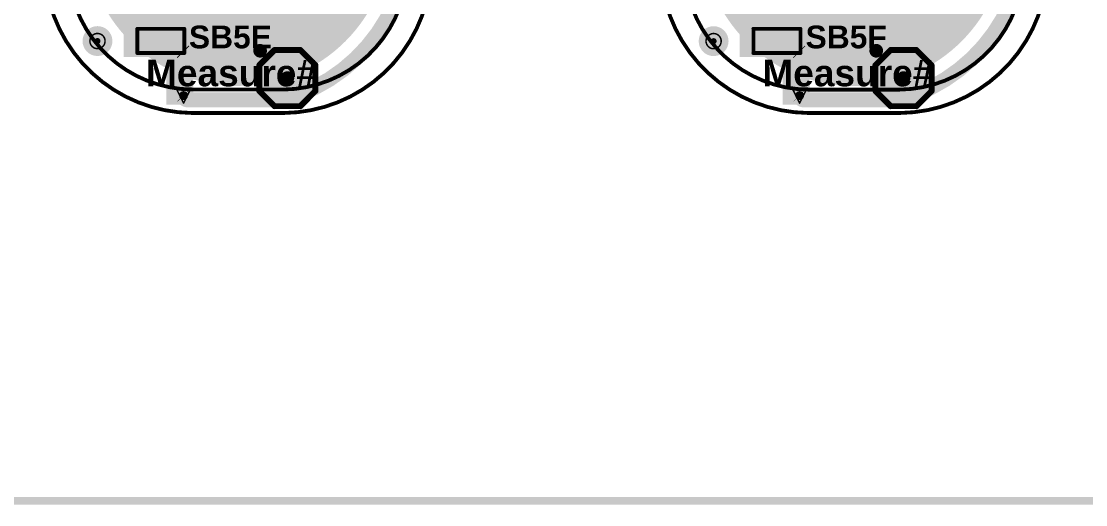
# Model space of a CAD drawing. Header units: inches. Extents: x -4.2 to 12.6, y -6.1 to 3.
# Drawn here: x 1.825 to 3.23, y -5.999 to -5.362 of the extents above; entities that cross this region are included whole.
import ezdxf

# ---------------------------------------------------------------- set-up
doc = ezdxf.new("R2010")
doc.units = ezdxf.units.IN
doc.header["$MEASUREMENT"] = 0
for name, color, linetype in [('Board Outline', 216, 'Continuous'), ('Bottom Layer', 5, 'Continuous'), ('Bottom Overlay', 54, 'Continuous'), ('Bottom Paste', 16, 'Continuous'), ('Dimension', 6, 'Continuous'), ('Drill Drawing', 1, 'Continuous'), ('Flex_Ribbon Bottom Coverlay', 6, 'Continuous'), ('Flex_Ribbon Top Overlay', 2, 'Continuous'), ('Pad Holes', 156, 'Continuous'), ('Top Layer', 1, 'Continuous'), ('Top Paste', 8, 'Continuous'), ('Top Solder', 216, 'Continuous'), ('Via Holes', 16, 'Continuous')]:
    doc.layers.add(name, color=color, linetype=linetype)
doc.styles.add('Arial_Bold', font='', dxfattribs={"height": 0.2})
doc.styles.get('Arial_Bold').set_extended_font_data('Arial', bold=True)

# ---------------------------------------------------------------- blocks, each defined once
blk = doc.blocks.new('S______B______0402_72')
at = {"layer": 'Top Layer'}
for points in [[(-0.0275, -0.0125), (-0.0275, 0.0125), (-0.0095, 0.0125), (-0.0095, -0.0125)], [(0.0095, -0.0125), (0.0095, 0.0125), (0.0275, 0.0125), (0.0275, -0.0125)]]:
    blk.add_hatch(color=1, dxfattribs=at).paths.add_polyline_path(points)
at = {"layer": 'Top Paste'}
for points in [[(-0.0275, -0.0125), (-0.0275, 0.0125), (-0.0095, 0.0125), (-0.0095, -0.0125)], [(0.0095, -0.0125), (0.0095, 0.0125), (0.0275, 0.0125), (0.0275, -0.0125)]]:
    blk.add_hatch(color=8, dxfattribs=at).paths.add_polyline_path(points)
at = {"layer": 'Top Solder'}
for points in [[(-0.0297, -0.0147), (-0.0297, 0.0147), (-0.0073, 0.0147), (-0.0073, -0.0147)], [(-0.0297, -0.0147), (-0.0297, 0.0147), (-0.0073, 0.0147), (-0.0073, -0.0147)], [(0.0073, -0.0147), (0.0073, 0.0147), (0.0297, 0.0147), (0.0297, -0.0147)], [(0.0073, -0.0147), (0.0073, 0.0147), (0.0297, 0.0147), (0.0297, -0.0147)]]:
    blk.add_hatch(color=216, dxfattribs=at).paths.add_polyline_path(points)
at = {"layer": 'Flex_Ribbon Top Overlay'}
for points in [[(-0.031, -0.016, 0.005, 0.005, 0), (-0.031, 0.016, 0.005, 0.005, 0)], [(-0.031, 0.016, 0.005, 0.005, 0), (0.031, 0.016, 0.005, 0.005, 0)], [(0.031, -0.016, 0.005, 0.005, 0), (0.031, 0.016, 0.005, 0.005, 0)], [(-0.031, -0.016, 0.005, 0.005, 0), (0.031, -0.016, 0.005, 0.005, 0)], [(-0.032, -0.017, 0.000127, 0.000127, 0), (0.032, -0.017, 0.000127, 0.000127, 0)]]:
    blk.add_lwpolyline(points, format="xyseb", dxfattribs=at)
for points in [[(-0.0323, 0.016, 0.0025, 0.0025, 1), (-0.0297, 0.016, 0.0025, 0.0025, 1)], [(-0.0323, 0.016, 0.0025, 0.0025, 1), (-0.0297, 0.016, 0.0025, 0.0025, 1)], [(0.0297, 0.016, 0.0025, 0.0025, 1), (0.0323, 0.016, 0.0025, 0.0025, 1)], [(0.0297, 0.016, 0.0025, 0.0025, 1), (0.0323, 0.016, 0.0025, 0.0025, 1)], [(-0.0323, -0.016, 0.0025, 0.0025, 1), (-0.0297, -0.016, 0.0025, 0.0025, 1)], [(-0.0323, -0.016, 0.0025, 0.0025, 1), (-0.0297, -0.016, 0.0025, 0.0025, 1)], [(0.0297, -0.016, 0.0025, 0.0025, 1), (0.0323, -0.016, 0.0025, 0.0025, 1)], [(0.0297, -0.016, 0.0025, 0.0025, 1), (0.0323, -0.016, 0.0025, 0.0025, 1)], [(-0.032, -0.017, 0.0000635, 0.0000635, 1), (-0.032, -0.017, 0.0000635, 0.0000635, 1)], [(0.032, -0.017, 0.0000635, 0.0000635, 1), (0.032, -0.017, 0.0000635, 0.0000635, 1)]]:
    blk.add_lwpolyline(points, format="xyseb", close=True, dxfattribs=at)
blk = doc.blocks.new('S______B______0402_73')
at = {"layer": 'Top Layer'}
for points in [[(-0.0275, -0.0125), (-0.0275, 0.0125), (-0.0095, 0.0125), (-0.0095, -0.0125)], [(0.0095, -0.0125), (0.0095, 0.0125), (0.0275, 0.0125), (0.0275, -0.0125)]]:
    blk.add_hatch(color=1, dxfattribs=at).paths.add_polyline_path(points)
at = {"layer": 'Top Paste'}
for points in [[(-0.0275, -0.0125), (-0.0275, 0.0125), (-0.0095, 0.0125), (-0.0095, -0.0125)], [(0.0095, -0.0125), (0.0095, 0.0125), (0.0275, 0.0125), (0.0275, -0.0125)]]:
    blk.add_hatch(color=8, dxfattribs=at).paths.add_polyline_path(points)
at = {"layer": 'Top Solder'}
for points in [[(-0.0297, -0.0147), (-0.0297, 0.0147), (-0.0073, 0.0147), (-0.0073, -0.0147)], [(-0.0297, -0.0147), (-0.0297, 0.0147), (-0.0073, 0.0147), (-0.0073, -0.0147)], [(0.0073, -0.0147), (0.0073, 0.0147), (0.0297, 0.0147), (0.0297, -0.0147)], [(0.0073, -0.0147), (0.0073, 0.0147), (0.0297, 0.0147), (0.0297, -0.0147)]]:
    blk.add_hatch(color=216, dxfattribs=at).paths.add_polyline_path(points)
at = {"layer": 'Flex_Ribbon Top Overlay'}
for points in [[(-0.031, -0.016, 0.005, 0.005, 0), (-0.031, 0.016, 0.005, 0.005, 0)], [(-0.031, 0.016, 0.005, 0.005, 0), (0.031, 0.016, 0.005, 0.005, 0)], [(0.031, -0.016, 0.005, 0.005, 0), (0.031, 0.016, 0.005, 0.005, 0)], [(-0.031, -0.016, 0.005, 0.005, 0), (0.031, -0.016, 0.005, 0.005, 0)], [(-0.032, -0.017, 0.000127, 0.000127, 0), (0.032, -0.017, 0.000127, 0.000127, 0)]]:
    blk.add_lwpolyline(points, format="xyseb", dxfattribs=at)
for points in [[(-0.0323, 0.016, 0.0025, 0.0025, 1), (-0.0297, 0.016, 0.0025, 0.0025, 1)], [(-0.0323, 0.016, 0.0025, 0.0025, 1), (-0.0297, 0.016, 0.0025, 0.0025, 1)], [(0.0297, 0.016, 0.0025, 0.0025, 1), (0.0323, 0.016, 0.0025, 0.0025, 1)], [(0.0297, 0.016, 0.0025, 0.0025, 1), (0.0323, 0.016, 0.0025, 0.0025, 1)], [(-0.0323, -0.016, 0.0025, 0.0025, 1), (-0.0297, -0.016, 0.0025, 0.0025, 1)], [(-0.0323, -0.016, 0.0025, 0.0025, 1), (-0.0297, -0.016, 0.0025, 0.0025, 1)], [(0.0297, -0.016, 0.0025, 0.0025, 1), (0.0323, -0.016, 0.0025, 0.0025, 1)], [(0.0297, -0.016, 0.0025, 0.0025, 1), (0.0323, -0.016, 0.0025, 0.0025, 1)], [(-0.032, -0.017, 0.0000635, 0.0000635, 1), (-0.032, -0.017, 0.0000635, 0.0000635, 1)], [(0.032, -0.017, 0.0000635, 0.0000635, 1), (0.032, -0.017, 0.0000635, 0.0000635, 1)]]:
    blk.add_lwpolyline(points, format="xyseb", close=True, dxfattribs=at)
blk = doc.blocks.new('T__________191')
at = {"layer": 'Top Layer'}
blk.add_hatch(color=1, dxfattribs=at).paths.add_polyline_path([(0.015, 0.03), (-0.015, 0.03), (-0.03, 0.015), (-0.03, -0.015), (-0.015, -0.03), (0.015, -0.03), (0.03, -0.015), (0.03, 0.015)])
at = {"layer": 'Top Paste'}
blk.add_hatch(color=8, dxfattribs=at).paths.add_polyline_path([(0.015, 0.03), (-0.015, 0.03), (-0.03, 0.015), (-0.03, -0.015), (-0.015, -0.03), (0.015, -0.03), (0.03, -0.015), (0.03, 0.015)])
at = {"layer": 'Top Solder'}
blk.add_hatch(color=216, dxfattribs=at).paths.add_polyline_path([(0.017, 0.034), (-0.017, 0.034), (-0.034, 0.017), (-0.034, -0.017), (-0.017, -0.034), (0.017, -0.034), (0.034, -0.017), (0.034, 0.017)])
blk.add_hatch(color=216, dxfattribs=at).paths.add_polyline_path([(0.017, 0.034), (-0.017, 0.034), (-0.034, 0.017), (-0.034, -0.017), (-0.017, -0.034), (0.017, -0.034), (0.034, -0.017), (0.034, 0.017)])
at = {"layer": 'Flex_Ribbon Top Overlay'}
for points in [[(-0.017, 0.037, 0.00787, 0.00787, 0), (-0.037, 0.017, 0.00787, 0.00787, 0)], [(0.017, 0.037, 0.00787, 0.00787, 0), (-0.017, 0.037, 0.00787, 0.00787, 0)], [(0.017, 0.037, 0.00787, 0.00787, 0), (-0.017, 0.037, 0.00787, 0.00787, 0)], [(0.037, 0.017, 0.00787, 0.00787, 0), (0.017, 0.037, 0.00787, 0.00787, 0)], [(-0.037, 0.017, 0.00787, 0.00787, 0), (-0.037, -0.017, 0.00787, 0.00787, 0)], [(0.037, 0.017, 0.00787, 0.00787, 0), (0.037, -0.017, 0.00787, 0.00787, 0)], [(-0.017, -0.037, 0.00787, 0.00787, 0), (-0.037, -0.017, 0.00787, 0.00787, 0)], [(0.037, -0.017, 0.00787, 0.00787, 0), (0.017, -0.037, 0.00787, 0.00787, 0)], [(0.017, -0.037, 0.00787, 0.00787, 0), (-0.017, -0.037, 0.00787, 0.00787, 0)], [(0.017, -0.037, 0.00787, 0.00787, 0), (-0.017, -0.037, 0.00787, 0.00787, 0)]]:
    blk.add_lwpolyline(points, format="xyseb", dxfattribs=at)
for points in [[(-0.019, 0.037, 0.00394, 0.00394, 1), (-0.015, 0.037, 0.00394, 0.00394, 1)], [(-0.019, 0.037, 0.00394, 0.00394, 1), (-0.015, 0.037, 0.00394, 0.00394, 1)], [(-0.019, 0.037, 0.00394, 0.00394, 1), (-0.015, 0.037, 0.00394, 0.00394, 1)], [(0.015, 0.037, 0.00394, 0.00394, 1), (0.019, 0.037, 0.00394, 0.00394, 1)], [(0.015, 0.037, 0.00394, 0.00394, 1), (0.019, 0.037, 0.00394, 0.00394, 1)], [(0.015, 0.037, 0.00394, 0.00394, 1), (0.019, 0.037, 0.00394, 0.00394, 1)], [(-0.039, 0.017, 0.00394, 0.00394, 1), (-0.035, 0.017, 0.00394, 0.00394, 1)], [(-0.039, 0.017, 0.00394, 0.00394, 1), (-0.035, 0.017, 0.00394, 0.00394, 1)], [(0.035, 0.017, 0.00394, 0.00394, 1), (0.039, 0.017, 0.00394, 0.00394, 1)], [(0.035, 0.017, 0.00394, 0.00394, 1), (0.039, 0.017, 0.00394, 0.00394, 1)], [(-0.039, -0.017, 0.00394, 0.00394, 1), (-0.035, -0.017, 0.00394, 0.00394, 1)], [(-0.039, -0.017, 0.00394, 0.00394, 1), (-0.035, -0.017, 0.00394, 0.00394, 1)], [(0.035, -0.017, 0.00394, 0.00394, 1), (0.039, -0.017, 0.00394, 0.00394, 1)], [(0.035, -0.017, 0.00394, 0.00394, 1), (0.039, -0.017, 0.00394, 0.00394, 1)], [(-0.019, -0.037, 0.00394, 0.00394, 1), (-0.015, -0.037, 0.00394, 0.00394, 1)], [(-0.019, -0.037, 0.00394, 0.00394, 1), (-0.015, -0.037, 0.00394, 0.00394, 1)], [(-0.019, -0.037, 0.00394, 0.00394, 1), (-0.015, -0.037, 0.00394, 0.00394, 1)], [(0.015, -0.037, 0.00394, 0.00394, 1), (0.019, -0.037, 0.00394, 0.00394, 1)], [(0.015, -0.037, 0.00394, 0.00394, 1), (0.019, -0.037, 0.00394, 0.00394, 1)], [(0.015, -0.037, 0.00394, 0.00394, 1), (0.019, -0.037, 0.00394, 0.00394, 1)]]:
    blk.add_lwpolyline(points, format="xyseb", close=True, dxfattribs=at)
blk = doc.blocks.new('T__________192')
at = {"layer": 'Top Layer'}
blk.add_hatch(color=1, dxfattribs=at).paths.add_polyline_path([(0.015, 0.03), (-0.015, 0.03), (-0.03, 0.015), (-0.03, -0.015), (-0.015, -0.03), (0.015, -0.03), (0.03, -0.015), (0.03, 0.015)])
at = {"layer": 'Top Paste'}
blk.add_hatch(color=8, dxfattribs=at).paths.add_polyline_path([(0.015, 0.03), (-0.015, 0.03), (-0.03, 0.015), (-0.03, -0.015), (-0.015, -0.03), (0.015, -0.03), (0.03, -0.015), (0.03, 0.015)])
at = {"layer": 'Top Solder'}
blk.add_hatch(color=216, dxfattribs=at).paths.add_polyline_path([(0.017, 0.034), (-0.017, 0.034), (-0.034, 0.017), (-0.034, -0.017), (-0.017, -0.034), (0.017, -0.034), (0.034, -0.017), (0.034, 0.017)])
blk.add_hatch(color=216, dxfattribs=at).paths.add_polyline_path([(0.017, 0.034), (-0.017, 0.034), (-0.034, 0.017), (-0.034, -0.017), (-0.017, -0.034), (0.017, -0.034), (0.034, -0.017), (0.034, 0.017)])
at = {"layer": 'Flex_Ribbon Top Overlay'}
for points in [[(-0.017, 0.037, 0.00787, 0.00787, 0), (-0.037, 0.017, 0.00787, 0.00787, 0)], [(0.017, 0.037, 0.00787, 0.00787, 0), (-0.017, 0.037, 0.00787, 0.00787, 0)], [(0.017, 0.037, 0.00787, 0.00787, 0), (-0.017, 0.037, 0.00787, 0.00787, 0)], [(0.037, 0.017, 0.00787, 0.00787, 0), (0.017, 0.037, 0.00787, 0.00787, 0)], [(-0.037, 0.017, 0.00787, 0.00787, 0), (-0.037, -0.017, 0.00787, 0.00787, 0)], [(0.037, 0.017, 0.00787, 0.00787, 0), (0.037, -0.017, 0.00787, 0.00787, 0)], [(-0.017, -0.037, 0.00787, 0.00787, 0), (-0.037, -0.017, 0.00787, 0.00787, 0)], [(0.037, -0.017, 0.00787, 0.00787, 0), (0.017, -0.037, 0.00787, 0.00787, 0)], [(0.017, -0.037, 0.00787, 0.00787, 0), (-0.017, -0.037, 0.00787, 0.00787, 0)], [(0.017, -0.037, 0.00787, 0.00787, 0), (-0.017, -0.037, 0.00787, 0.00787, 0)]]:
    blk.add_lwpolyline(points, format="xyseb", dxfattribs=at)
for points in [[(-0.019, 0.037, 0.00394, 0.00394, 1), (-0.015, 0.037, 0.00394, 0.00394, 1)], [(-0.019, 0.037, 0.00394, 0.00394, 1), (-0.015, 0.037, 0.00394, 0.00394, 1)], [(-0.019, 0.037, 0.00394, 0.00394, 1), (-0.015, 0.037, 0.00394, 0.00394, 1)], [(0.015, 0.037, 0.00394, 0.00394, 1), (0.019, 0.037, 0.00394, 0.00394, 1)], [(0.015, 0.037, 0.00394, 0.00394, 1), (0.019, 0.037, 0.00394, 0.00394, 1)], [(0.015, 0.037, 0.00394, 0.00394, 1), (0.019, 0.037, 0.00394, 0.00394, 1)], [(-0.039, 0.017, 0.00394, 0.00394, 1), (-0.035, 0.017, 0.00394, 0.00394, 1)], [(-0.039, 0.017, 0.00394, 0.00394, 1), (-0.035, 0.017, 0.00394, 0.00394, 1)], [(0.035, 0.017, 0.00394, 0.00394, 1), (0.039, 0.017, 0.00394, 0.00394, 1)], [(0.035, 0.017, 0.00394, 0.00394, 1), (0.039, 0.017, 0.00394, 0.00394, 1)], [(-0.039, -0.017, 0.00394, 0.00394, 1), (-0.035, -0.017, 0.00394, 0.00394, 1)], [(-0.039, -0.017, 0.00394, 0.00394, 1), (-0.035, -0.017, 0.00394, 0.00394, 1)], [(0.035, -0.017, 0.00394, 0.00394, 1), (0.039, -0.017, 0.00394, 0.00394, 1)], [(0.035, -0.017, 0.00394, 0.00394, 1), (0.039, -0.017, 0.00394, 0.00394, 1)], [(-0.019, -0.037, 0.00394, 0.00394, 1), (-0.015, -0.037, 0.00394, 0.00394, 1)], [(-0.019, -0.037, 0.00394, 0.00394, 1), (-0.015, -0.037, 0.00394, 0.00394, 1)], [(-0.019, -0.037, 0.00394, 0.00394, 1), (-0.015, -0.037, 0.00394, 0.00394, 1)], [(0.015, -0.037, 0.00394, 0.00394, 1), (0.019, -0.037, 0.00394, 0.00394, 1)], [(0.015, -0.037, 0.00394, 0.00394, 1), (0.019, -0.037, 0.00394, 0.00394, 1)], [(0.015, -0.037, 0.00394, 0.00394, 1), (0.019, -0.037, 0.00394, 0.00394, 1)]]:
    blk.add_lwpolyline(points, format="xyseb", close=True, dxfattribs=at)
blk = doc.blocks.new('_EMG________B_198')
at = {"layer": 'Bottom Layer'}
h = blk.add_hatch(color=5, dxfattribs=at)
edge = h.paths.add_edge_path()
edge.add_arc((0, 0.3932), 0.1969, 0, 360)
h = blk.add_hatch(color=5, dxfattribs=at)
edge = h.paths.add_edge_path()
edge.add_arc((-0.1142, 0.0005), 0.0827, 90, 270)
edge.add_line((-0.1142, -0.0822), (0.1142, -0.0822))
edge.add_arc((0.1142, 0.0005), 0.0827, 270, 450)
edge.add_line((0.1142, 0.0832), (-0.1142, 0.0832))
h = blk.add_hatch(color=5, dxfattribs=at)
edge = h.paths.add_edge_path()
edge.add_arc((0, -0.3932), 0.1969, 0, 360)
at = {"layer": 'Bottom Paste'}
h = blk.add_hatch(color=16, dxfattribs=at)
edge = h.paths.add_edge_path()
edge.add_arc((0, 0.3932), 0.1969, 0, 360)
h = blk.add_hatch(color=16, dxfattribs=at)
edge = h.paths.add_edge_path()
edge.add_arc((-0.1142, 0.0005), 0.0827, 90, 270)
edge.add_line((-0.1142, -0.0822), (0.1142, -0.0822))
edge.add_arc((0.1142, 0.0005), 0.0827, 270, 450)
edge.add_line((0.1142, 0.0832), (-0.1142, 0.0832))
h = blk.add_hatch(color=16, dxfattribs=at)
edge = h.paths.add_edge_path()
edge.add_arc((0, -0.3932), 0.1969, 0, 360)
at = {"layer": 'Flex_Ribbon Bottom Coverlay'}
h = blk.add_hatch(color=6, dxfattribs=at)
edge = h.paths.add_edge_path()
edge.add_arc((0, 0.3932), 0.2009, 0, 360)
h = blk.add_hatch(color=6, dxfattribs=at)
edge = h.paths.add_edge_path()
edge.add_arc((0, 0.3932), 0.2009, 0, 360)
h = blk.add_hatch(color=6, dxfattribs=at)
edge = h.paths.add_edge_path()
edge.add_arc((-0.1142, 0.0005), 0.0867, 90, 270)
edge.add_line((-0.1142, -0.0862), (0.1142, -0.0862))
edge.add_arc((0.1142, 0.0005), 0.0867, 270, 450)
edge.add_line((0.1142, 0.0872), (-0.1142, 0.0872))
h = blk.add_hatch(color=6, dxfattribs=at)
edge = h.paths.add_edge_path()
edge.add_arc((-0.1142, 0.0005), 0.0867, 90, 270)
edge.add_line((-0.1142, -0.0862), (0.1142, -0.0862))
edge.add_arc((0.1142, 0.0005), 0.0867, 270, 450)
edge.add_line((0.1142, 0.0872), (-0.1142, 0.0872))
h = blk.add_hatch(color=6, dxfattribs=at)
edge = h.paths.add_edge_path()
edge.add_arc((0, -0.3932), 0.2009, 0, 360)
h = blk.add_hatch(color=6, dxfattribs=at)
edge = h.paths.add_edge_path()
edge.add_arc((0, -0.3932), 0.2009, 0, 360)
at = {"layer": 'Bottom Overlay'}
for points in [[(-0.2237, 0.4317, 0.005, 0.005, -0.414214), (-0.0603, 0.5989, 0.005, 0.005, 0)], [(-0.0603, 0.5989, 0.005, 0.005, 0), (0.0603, 0.5989, 0.005, 0.005, 0)], [(0.0603, 0.5989, 0.005, 0.005, -0.414214), (0.2238, 0.4317, 0.005, 0.005, 0)], [(-0.2237, -0.4317, 0.005, 0.005, 0), (-0.2237, 0.4317, 0.005, 0.005, 0)], [(0.2238, -0.4317, 0.005, 0.005, 0), (0.2238, 0.4317, 0.005, 0.005, 0)], [(-0.0603, -0.5989, 0.005, 0.005, -0.414214), (-0.2237, -0.4317, 0.005, 0.005, 0)], [(0.2238, -0.4317, 0.005, 0.005, -0.414214), (0.0603, -0.5989, 0.005, 0.005, 0)], [(-0.0603, -0.5989, 0.005, 0.005, 0), (0.0603, -0.5989, 0.005, 0.005, 0)]]:
    blk.add_lwpolyline(points, format="xyseb", dxfattribs=at)
for points in [[(-0.0615, 0.5989, 0.0025, 0.0025, 1), (-0.059, 0.5989, 0.0025, 0.0025, 1)], [(-0.0615, 0.5989, 0.0025, 0.0025, 1), (-0.059, 0.5989, 0.0025, 0.0025, 1)], [(0.059, 0.5989, 0.0025, 0.0025, 1), (0.0615, 0.5989, 0.0025, 0.0025, 1)], [(0.059, 0.5989, 0.0025, 0.0025, 1), (0.0615, 0.5989, 0.0025, 0.0025, 1)], [(-0.225, 0.4317, 0.0025, 0.0025, 1), (-0.2225, 0.4317, 0.0025, 0.0025, 1)], [(-0.225, 0.4317, 0.0025, 0.0025, 1), (-0.2225, 0.4317, 0.0025, 0.0025, 1)], [(0.2225, 0.4317, 0.0025, 0.0025, 1), (0.225, 0.4317, 0.0025, 0.0025, 1)], [(0.2225, 0.4317, 0.0025, 0.0025, 1), (0.225, 0.4317, 0.0025, 0.0025, 1)], [(-0.225, -0.4317, 0.0025, 0.0025, 1), (-0.2225, -0.4317, 0.0025, 0.0025, 1)], [(-0.225, -0.4317, 0.0025, 0.0025, 1), (-0.2225, -0.4317, 0.0025, 0.0025, 1)], [(0.2225, -0.4317, 0.0025, 0.0025, 1), (0.225, -0.4317, 0.0025, 0.0025, 1)], [(0.2225, -0.4317, 0.0025, 0.0025, 1), (0.225, -0.4317, 0.0025, 0.0025, 1)], [(-0.0615, -0.5989, 0.0025, 0.0025, 1), (-0.059, -0.5989, 0.0025, 0.0025, 1)], [(-0.0615, -0.5989, 0.0025, 0.0025, 1), (-0.059, -0.5989, 0.0025, 0.0025, 1)], [(0.059, -0.5989, 0.0025, 0.0025, 1), (0.0615, -0.5989, 0.0025, 0.0025, 1)], [(0.059, -0.5989, 0.0025, 0.0025, 1), (0.0615, -0.5989, 0.0025, 0.0025, 1)]]:
    blk.add_lwpolyline(points, format="xyseb", close=True, dxfattribs=at)
blk = doc.blocks.new('_EMG________B_199')
at = {"layer": 'Bottom Layer'}
h = blk.add_hatch(color=5, dxfattribs=at)
edge = h.paths.add_edge_path()
edge.add_arc((0, 0.3932), 0.1969, 0, 360)
h = blk.add_hatch(color=5, dxfattribs=at)
edge = h.paths.add_edge_path()
edge.add_arc((-0.1142, 0.0005), 0.0827, 90, 270)
edge.add_line((-0.1142, -0.0822), (0.1142, -0.0822))
edge.add_arc((0.1142, 0.0005), 0.0827, 270, 450)
edge.add_line((0.1142, 0.0832), (-0.1142, 0.0832))
h = blk.add_hatch(color=5, dxfattribs=at)
edge = h.paths.add_edge_path()
edge.add_arc((0, -0.3932), 0.1969, 0, 360)
at = {"layer": 'Bottom Paste'}
h = blk.add_hatch(color=16, dxfattribs=at)
edge = h.paths.add_edge_path()
edge.add_arc((0, 0.3932), 0.1969, 0, 360)
h = blk.add_hatch(color=16, dxfattribs=at)
edge = h.paths.add_edge_path()
edge.add_arc((-0.1142, 0.0005), 0.0827, 90, 270)
edge.add_line((-0.1142, -0.0822), (0.1142, -0.0822))
edge.add_arc((0.1142, 0.0005), 0.0827, 270, 450)
edge.add_line((0.1142, 0.0832), (-0.1142, 0.0832))
h = blk.add_hatch(color=16, dxfattribs=at)
edge = h.paths.add_edge_path()
edge.add_arc((0, -0.3932), 0.1969, 0, 360)
at = {"layer": 'Flex_Ribbon Bottom Coverlay'}
h = blk.add_hatch(color=6, dxfattribs=at)
edge = h.paths.add_edge_path()
edge.add_arc((0, 0.3932), 0.2009, 0, 360)
h = blk.add_hatch(color=6, dxfattribs=at)
edge = h.paths.add_edge_path()
edge.add_arc((0, 0.3932), 0.2009, 0, 360)
h = blk.add_hatch(color=6, dxfattribs=at)
edge = h.paths.add_edge_path()
edge.add_arc((-0.1142, 0.0005), 0.0867, 90, 270)
edge.add_line((-0.1142, -0.0862), (0.1142, -0.0862))
edge.add_arc((0.1142, 0.0005), 0.0867, 270, 450)
edge.add_line((0.1142, 0.0872), (-0.1142, 0.0872))
h = blk.add_hatch(color=6, dxfattribs=at)
edge = h.paths.add_edge_path()
edge.add_arc((-0.1142, 0.0005), 0.0867, 90, 270)
edge.add_line((-0.1142, -0.0862), (0.1142, -0.0862))
edge.add_arc((0.1142, 0.0005), 0.0867, 270, 450)
edge.add_line((0.1142, 0.0872), (-0.1142, 0.0872))
h = blk.add_hatch(color=6, dxfattribs=at)
edge = h.paths.add_edge_path()
edge.add_arc((0, -0.3932), 0.2009, 0, 360)
h = blk.add_hatch(color=6, dxfattribs=at)
edge = h.paths.add_edge_path()
edge.add_arc((0, -0.3932), 0.2009, 0, 360)
at = {"layer": 'Bottom Overlay'}
for points in [[(-0.2237, 0.4317, 0.005, 0.005, -0.414214), (-0.0603, 0.5989, 0.005, 0.005, 0)], [(-0.0603, 0.5989, 0.005, 0.005, 0), (0.0603, 0.5989, 0.005, 0.005, 0)], [(0.0603, 0.5989, 0.005, 0.005, -0.414214), (0.2238, 0.4317, 0.005, 0.005, 0)], [(-0.2237, -0.4317, 0.005, 0.005, 0), (-0.2237, 0.4317, 0.005, 0.005, 0)], [(0.2238, -0.4317, 0.005, 0.005, 0), (0.2238, 0.4317, 0.005, 0.005, 0)], [(-0.0603, -0.5989, 0.005, 0.005, -0.414214), (-0.2237, -0.4317, 0.005, 0.005, 0)], [(0.2238, -0.4317, 0.005, 0.005, -0.414214), (0.0603, -0.5989, 0.005, 0.005, 0)], [(-0.0603, -0.5989, 0.005, 0.005, 0), (0.0603, -0.5989, 0.005, 0.005, 0)]]:
    blk.add_lwpolyline(points, format="xyseb", dxfattribs=at)
for points in [[(-0.0615, 0.5989, 0.0025, 0.0025, 1), (-0.059, 0.5989, 0.0025, 0.0025, 1)], [(-0.0615, 0.5989, 0.0025, 0.0025, 1), (-0.059, 0.5989, 0.0025, 0.0025, 1)], [(0.059, 0.5989, 0.0025, 0.0025, 1), (0.0615, 0.5989, 0.0025, 0.0025, 1)], [(0.059, 0.5989, 0.0025, 0.0025, 1), (0.0615, 0.5989, 0.0025, 0.0025, 1)], [(-0.225, 0.4317, 0.0025, 0.0025, 1), (-0.2225, 0.4317, 0.0025, 0.0025, 1)], [(-0.225, 0.4317, 0.0025, 0.0025, 1), (-0.2225, 0.4317, 0.0025, 0.0025, 1)], [(0.2225, 0.4317, 0.0025, 0.0025, 1), (0.225, 0.4317, 0.0025, 0.0025, 1)], [(0.2225, 0.4317, 0.0025, 0.0025, 1), (0.225, 0.4317, 0.0025, 0.0025, 1)], [(-0.225, -0.4317, 0.0025, 0.0025, 1), (-0.2225, -0.4317, 0.0025, 0.0025, 1)], [(-0.225, -0.4317, 0.0025, 0.0025, 1), (-0.2225, -0.4317, 0.0025, 0.0025, 1)], [(0.2225, -0.4317, 0.0025, 0.0025, 1), (0.225, -0.4317, 0.0025, 0.0025, 1)], [(0.2225, -0.4317, 0.0025, 0.0025, 1), (0.225, -0.4317, 0.0025, 0.0025, 1)], [(-0.0615, -0.5989, 0.0025, 0.0025, 1), (-0.059, -0.5989, 0.0025, 0.0025, 1)], [(-0.0615, -0.5989, 0.0025, 0.0025, 1), (-0.059, -0.5989, 0.0025, 0.0025, 1)], [(0.059, -0.5989, 0.0025, 0.0025, 1), (0.0615, -0.5989, 0.0025, 0.0025, 1)], [(0.059, -0.5989, 0.0025, 0.0025, 1), (0.0615, -0.5989, 0.0025, 0.0025, 1)]]:
    blk.add_lwpolyline(points, format="xyseb", close=True, dxfattribs=at)

msp = doc.modelspace()

# ---------------------------------------------------------------- hatches: boundary and pattern name
at = {"layer": 'Bottom Layer'}
h = msp.add_hatch(color=5, dxfattribs=at)
edge = h.paths.add_edge_path()
edge.add_arc((2.0395, -5.4598), 0.0118, 0, 360)
h = msp.add_hatch(color=5, dxfattribs=at)
edge = h.paths.add_edge_path()
edge.add_arc((2.8522, -5.4598), 0.0118, 0, 360)
at = {"layer": 'Flex_Ribbon Bottom Coverlay'}
h = msp.add_hatch(color=6, dxfattribs=at)
edge = h.paths.add_edge_path()
edge.add_arc((1.926, -5.388), 0.004, 0, 360)
h = msp.add_hatch(color=6, dxfattribs=at)
edge = h.paths.add_edge_path()
edge.add_arc((1.926, -5.388), 0.004, 0, 360)
h = msp.add_hatch(color=6, dxfattribs=at)
edge = h.paths.add_edge_path()
edge.add_arc((2.7387, -5.3881), 0.004, 0, 360)
h = msp.add_hatch(color=6, dxfattribs=at)
edge = h.paths.add_edge_path()
edge.add_arc((2.7387, -5.3881), 0.004, 0, 360)
at = {"layer": 'Pad Holes'}
h = msp.add_hatch(color=7, dxfattribs=at)
edge = h.paths.add_edge_path()
edge.add_arc((1.926, -5.388), 0.0197, 0, 360)
h = msp.add_hatch(color=7, dxfattribs=at)
edge = h.paths.add_edge_path()
edge.add_arc((2.7387, -5.3881), 0.0197, 0, 360)
at = {"layer": 'Top Layer'}
for points in [[(1.9605, -5.4088), (2.0005, -5.4088), (2.0005, -5.2778), (1.9605, -5.2778)], [(2.7732, -5.4088), (2.8132, -5.4088), (2.8132, -5.2778), (2.7732, -5.2778)], [(2.0169, -5.3738), (2.0169, -5.4718), (2.0525, -5.4718), (2.0525, -5.3738)], [(2.8296, -5.3738), (2.8296, -5.4718), (2.8652, -5.4718), (2.8652, -5.3738)]]:
    msp.add_hatch(color=1, dxfattribs=at).paths.add_polyline_path(points)
h = msp.add_hatch(color=1, dxfattribs=at)
edge = h.paths.add_edge_path()
edge.add_arc((2.0395, -5.4598), 0.0118, 0, 360)
h = msp.add_hatch(color=1, dxfattribs=at)
edge = h.paths.add_edge_path()
edge.add_arc((2.8522, -5.4598), 0.0118, 0, 360)
at = {"layer": 'Top Solder'}
h = msp.add_hatch(color=216, dxfattribs=at)
edge = h.paths.add_edge_path()
edge.add_arc((1.926, -5.388), 0.004, 0, 360)
h = msp.add_hatch(color=216, dxfattribs=at)
edge = h.paths.add_edge_path()
edge.add_arc((1.926, -5.388), 0.004, 0, 360)
h = msp.add_hatch(color=216, dxfattribs=at)
edge = h.paths.add_edge_path()
edge.add_arc((2.7387, -5.3881), 0.004, 0, 360)
h = msp.add_hatch(color=216, dxfattribs=at)
edge = h.paths.add_edge_path()
edge.add_arc((2.7387, -5.3881), 0.004, 0, 360)
at = {"layer": 'Via Holes'}
h = msp.add_hatch(color=7, dxfattribs=at)
edge = h.paths.add_edge_path()
edge.add_arc((2.0395, -5.4598), 0.00591, 0, 360)
h = msp.add_hatch(color=7, dxfattribs=at)
edge = h.paths.add_edge_path()
edge.add_arc((2.8522, -5.4598), 0.00591, 0, 360)

# ---------------------------------------------------------------- linework, layer by layer
at = {"layer": 'Board Outline'}
for points in [[(2.0507, -5.4828, 0.005, 0.005, -0.414214), (1.856, -5.2838, 0.005, 0.005, 0)], [(2.3665, -5.2838, 0.005, 0.005, -0.414214), (2.1719, -5.4828, 0.005, 0.005, 0)], [(2.8634, -5.4828, 0.005, 0.005, -0.414214), (2.6687, -5.2838, 0.005, 0.005, 0)], [(3.1792, -5.2838, 0.005, 0.005, -0.414214), (2.9846, -5.4828, 0.005, 0.005, 0)], [(2.0507, -5.4828, 0.005, 0.005, 0), (2.1719, -5.4828, 0.005, 0.005, 0)], [(2.8634, -5.4828, 0.005, 0.005, 0), (2.9846, -5.4828, 0.005, 0.005, 0)]]:
    msp.add_lwpolyline(points, format="xyseb", dxfattribs=at)
for points in [[(2.0494, -5.4828, 0.0025, 0.0025, 1), (2.0519, -5.4828, 0.0025, 0.0025, 1)], [(2.0494, -5.4828, 0.0025, 0.0025, 1), (2.0519, -5.4828, 0.0025, 0.0025, 1)], [(2.1706, -5.4828, 0.0025, 0.0025, 1), (2.1731, -5.4828, 0.0025, 0.0025, 1)], [(2.1706, -5.4828, 0.0025, 0.0025, 1), (2.1731, -5.4828, 0.0025, 0.0025, 1)], [(2.8621, -5.4828, 0.0025, 0.0025, 1), (2.8646, -5.4828, 0.0025, 0.0025, 1)], [(2.8621, -5.4828, 0.0025, 0.0025, 1), (2.8646, -5.4828, 0.0025, 0.0025, 1)], [(2.9834, -5.4828, 0.0025, 0.0025, 1), (2.9859, -5.4828, 0.0025, 0.0025, 1)], [(2.9834, -5.4828, 0.0025, 0.0025, 1), (2.9859, -5.4828, 0.0025, 0.0025, 1)]]:
    msp.add_lwpolyline(points, format="xyseb", close=True, dxfattribs=at)
at = {"layer": 'Bottom Layer'}
for points in [[(1.9395, -5.0993, 0.02, 0.02, -1.34747), (2.171, -5.4654, 0.02, 0.02, 0)], [(2.7522, -5.0993, 0.02, 0.02, -1.34747), (2.9837, -5.4654, 0.02, 0.02, 0)], [(2.0451, -5.4654, 0.02, 0.02, -0.414214), (2.0395, -5.4598, 0.02, 0.02, 0)], [(2.0451, -5.4654, 0.02, 0.02, 0), (2.171, -5.4654, 0.02, 0.02, 0)], [(2.8579, -5.4654, 0.02, 0.02, -0.414214), (2.8522, -5.4598, 0.02, 0.02, 0)], [(2.8579, -5.4654, 0.02, 0.02, 0), (2.9837, -5.4654, 0.02, 0.02, 0)]]:
    msp.add_lwpolyline(points, format="xyseb", dxfattribs=at)
for points in [[(2.0345, -5.4598, 0.01, 0.01, 1), (2.0445, -5.4598, 0.01, 0.01, 1)], [(2.0401, -5.4654, 0.01, 0.01, 1), (2.0501, -5.4654, 0.01, 0.01, 1)], [(2.0401, -5.4654, 0.01, 0.01, 1), (2.0501, -5.4654, 0.01, 0.01, 1)], [(2.166, -5.4654, 0.01, 0.01, 1), (2.176, -5.4654, 0.01, 0.01, 1)], [(2.166, -5.4654, 0.01, 0.01, 1), (2.176, -5.4654, 0.01, 0.01, 1)], [(2.8472, -5.4598, 0.01, 0.01, 1), (2.8572, -5.4598, 0.01, 0.01, 1)], [(2.8529, -5.4654, 0.01, 0.01, 1), (2.8629, -5.4654, 0.01, 0.01, 1)], [(2.8529, -5.4654, 0.01, 0.01, 1), (2.8629, -5.4654, 0.01, 0.01, 1)], [(2.9787, -5.4654, 0.01, 0.01, 1), (2.9887, -5.4654, 0.01, 0.01, 1)], [(2.9787, -5.4654, 0.01, 0.01, 1), (2.9887, -5.4654, 0.01, 0.01, 1)]]:
    msp.add_lwpolyline(points, format="xyseb", close=True, dxfattribs=at)
at = {"layer": 'Dimension'}
msp.add_lwpolyline([(1.1708, -5.994, 0.01, 0.01, 0), (4.5855, -5.994, 0.01, 0.01, 0)], format="xyseb", dxfattribs=at)
at = {"layer": 'Drill Drawing'}
for points in [[(1.936, -5.388, 0.002, 0.002, 1), (1.916, -5.388, 0.002, 0.002, 1)], [(2.7487, -5.3881, 0.002, 0.002, 1), (2.7287, -5.3881, 0.002, 0.002, 1)], [(1.9155, -5.388, 0.001, 0.001, 1), (1.9165, -5.388, 0.001, 0.001, 1)], [(1.9355, -5.388, 0.001, 0.001, 1), (1.9365, -5.388, 0.001, 0.001, 1)], [(2.7282, -5.3881, 0.001, 0.001, 1), (2.7292, -5.3881, 0.001, 0.001, 1)], [(2.7482, -5.3881, 0.001, 0.001, 1), (2.7492, -5.3881, 0.001, 0.001, 1)], [(2.029, -5.4498, 0.001, 0.001, 1), (2.03, -5.4498, 0.001, 0.001, 1)], [(2.029, -5.4498, 0.001, 0.001, 1), (2.03, -5.4498, 0.001, 0.001, 1)], [(2.049, -5.4498, 0.001, 0.001, 1), (2.05, -5.4498, 0.001, 0.001, 1)], [(2.049, -5.4498, 0.001, 0.001, 1), (2.05, -5.4498, 0.001, 0.001, 1)], [(2.8417, -5.4498, 0.001, 0.001, 1), (2.8427, -5.4498, 0.001, 0.001, 1)], [(2.8417, -5.4498, 0.001, 0.001, 1), (2.8427, -5.4498, 0.001, 0.001, 1)], [(2.8617, -5.4498, 0.001, 0.001, 1), (2.8627, -5.4498, 0.001, 0.001, 1)], [(2.8617, -5.4498, 0.001, 0.001, 1), (2.8627, -5.4498, 0.001, 0.001, 1)], [(2.039, -5.4698, 0.001, 0.001, 1), (2.04, -5.4698, 0.001, 0.001, 1)], [(2.039, -5.4698, 0.001, 0.001, 1), (2.04, -5.4698, 0.001, 0.001, 1)], [(2.8517, -5.4698, 0.001, 0.001, 1), (2.8527, -5.4698, 0.001, 0.001, 1)], [(2.8517, -5.4698, 0.001, 0.001, 1), (2.8527, -5.4698, 0.001, 0.001, 1)]]:
    msp.add_lwpolyline(points, format="xyseb", close=True, dxfattribs=at)
for points in [[(2.0295, -5.4498, 0.002, 0.002, 0), (2.0495, -5.4498, 0.002, 0.002, 0)], [(2.0295, -5.4498, 0.002, 0.002, 0), (2.0395, -5.4698, 0.002, 0.002, 0)], [(2.0395, -5.4698, 0.002, 0.002, 0), (2.0495, -5.4498, 0.002, 0.002, 0)], [(2.8422, -5.4498, 0.002, 0.002, 0), (2.8622, -5.4498, 0.002, 0.002, 0)], [(2.8422, -5.4498, 0.002, 0.002, 0), (2.8522, -5.4698, 0.002, 0.002, 0)], [(2.8522, -5.4698, 0.002, 0.002, 0), (2.8622, -5.4498, 0.002, 0.002, 0)]]:
    msp.add_lwpolyline(points, format="xyseb", dxfattribs=at)
at = {"layer": 'Top Layer'}
for points in [[(2.1405, -5.4008, 0.018, 0.018, 0), (2.1405, -5.1818, 0.018, 0.018, 0)], [(2.9532, -5.4008, 0.018, 0.018, 0), (2.9532, -5.1818, 0.018, 0.018, 0)], [(2.0392, -5.4595, 0.025, 0.025, 0), (2.0392, -5.4025, 0.025, 0.025, 0)], [(2.0385, -5.4018, 0.022, 0.022, 0), (2.0392, -5.4025, 0.022, 0.022, 0)], [(2.8519, -5.4595, 0.025, 0.025, 0), (2.8519, -5.4025, 0.025, 0.025, 0)], [(2.8512, -5.4018, 0.022, 0.022, 0), (2.8519, -5.4025, 0.022, 0.022, 0)], [(2.1405, -5.4008, 0.018, 0.018, 0), (2.1765, -5.4368, 0.018, 0.018, 0)], [(2.9532, -5.4008, 0.018, 0.018, 0), (2.9892, -5.4368, 0.018, 0.018, 0)], [(2.0392, -5.4595, 0.022, 0.022, 0), (2.0395, -5.4598, 0.022, 0.022, 0)], [(2.8519, -5.4595, 0.022, 0.022, 0), (2.8522, -5.4598, 0.022, 0.022, 0)]]:
    msp.add_lwpolyline(points, format="xyseb", dxfattribs=at)
for points in [[(2.033, -5.4025, 0.0125, 0.0125, 1), (2.0455, -5.4025, 0.0125, 0.0125, 1)], [(2.033, -5.4018, 0.011, 0.011, 1), (2.044, -5.4018, 0.011, 0.011, 1)], [(2.0337, -5.4025, 0.011, 0.011, 1), (2.0447, -5.4025, 0.011, 0.011, 1)], [(2.8457, -5.4025, 0.0125, 0.0125, 1), (2.8582, -5.4025, 0.0125, 0.0125, 1)], [(2.8457, -5.4018, 0.011, 0.011, 1), (2.8567, -5.4018, 0.011, 0.011, 1)], [(2.8464, -5.4025, 0.011, 0.011, 1), (2.8574, -5.4025, 0.011, 0.011, 1)], [(2.136, -5.4008, 0.009, 0.009, 1), (2.145, -5.4008, 0.009, 0.009, 1)], [(2.136, -5.4008, 0.009, 0.009, 1), (2.145, -5.4008, 0.009, 0.009, 1)], [(2.9487, -5.4008, 0.009, 0.009, 1), (2.9577, -5.4008, 0.009, 0.009, 1)], [(2.9487, -5.4008, 0.009, 0.009, 1), (2.9577, -5.4008, 0.009, 0.009, 1)], [(2.172, -5.4368, 0.009, 0.009, 1), (2.181, -5.4368, 0.009, 0.009, 1)], [(2.9847, -5.4368, 0.009, 0.009, 1), (2.9937, -5.4368, 0.009, 0.009, 1)], [(2.033, -5.4595, 0.0125, 0.0125, 1), (2.0455, -5.4595, 0.0125, 0.0125, 1)], [(2.8457, -5.4595, 0.0125, 0.0125, 1), (2.8582, -5.4595, 0.0125, 0.0125, 1)], [(2.0337, -5.4595, 0.011, 0.011, 1), (2.0447, -5.4595, 0.011, 0.011, 1)], [(2.034, -5.4598, 0.011, 0.011, 1), (2.045, -5.4598, 0.011, 0.011, 1)], [(2.8464, -5.4595, 0.011, 0.011, 1), (2.8574, -5.4595, 0.011, 0.011, 1)], [(2.8467, -5.4598, 0.011, 0.011, 1), (2.8577, -5.4598, 0.011, 0.011, 1)]]:
    msp.add_lwpolyline(points, format="xyseb", close=True, dxfattribs=at)

# ---------------------------------------------------------------- block references
for name, p in [('_EMG________B_199', (2.111, -4.853)), ('_EMG________B_198', (2.9237, -4.8531)), ('S______B______0402_73', (2.0095, -5.3878)), ('S______B______0402_72', (2.8222, -5.3878))]:
    msp.add_blockref(name, p)
at = {"rotation": 180}
for name, p in [('T__________192', (2.1765, -5.4368)), ('T__________191', (2.9892, -5.4368))]:
    msp.add_blockref(name, p, dxfattribs=at)

# ---------------------------------------------------------------- texts
at = {"layer": 'Flex_Ribbon Top Overlay', "style": 'Arial_Bold'}
for s, p in [('SB5E', (2.0466, -5.3976)), ('SB5F', (2.86, -5.3976))]:
    msp.add_text(s, height=0.03, dxfattribs=at).set_placement(p)
for p in [(1.99, -5.4476), (2.803, -5.4476)]:
    msp.add_text('Measure#', height=0.035, rotation=360, dxfattribs=at).set_placement(p)

doc.saveas('drawing.dxf')
